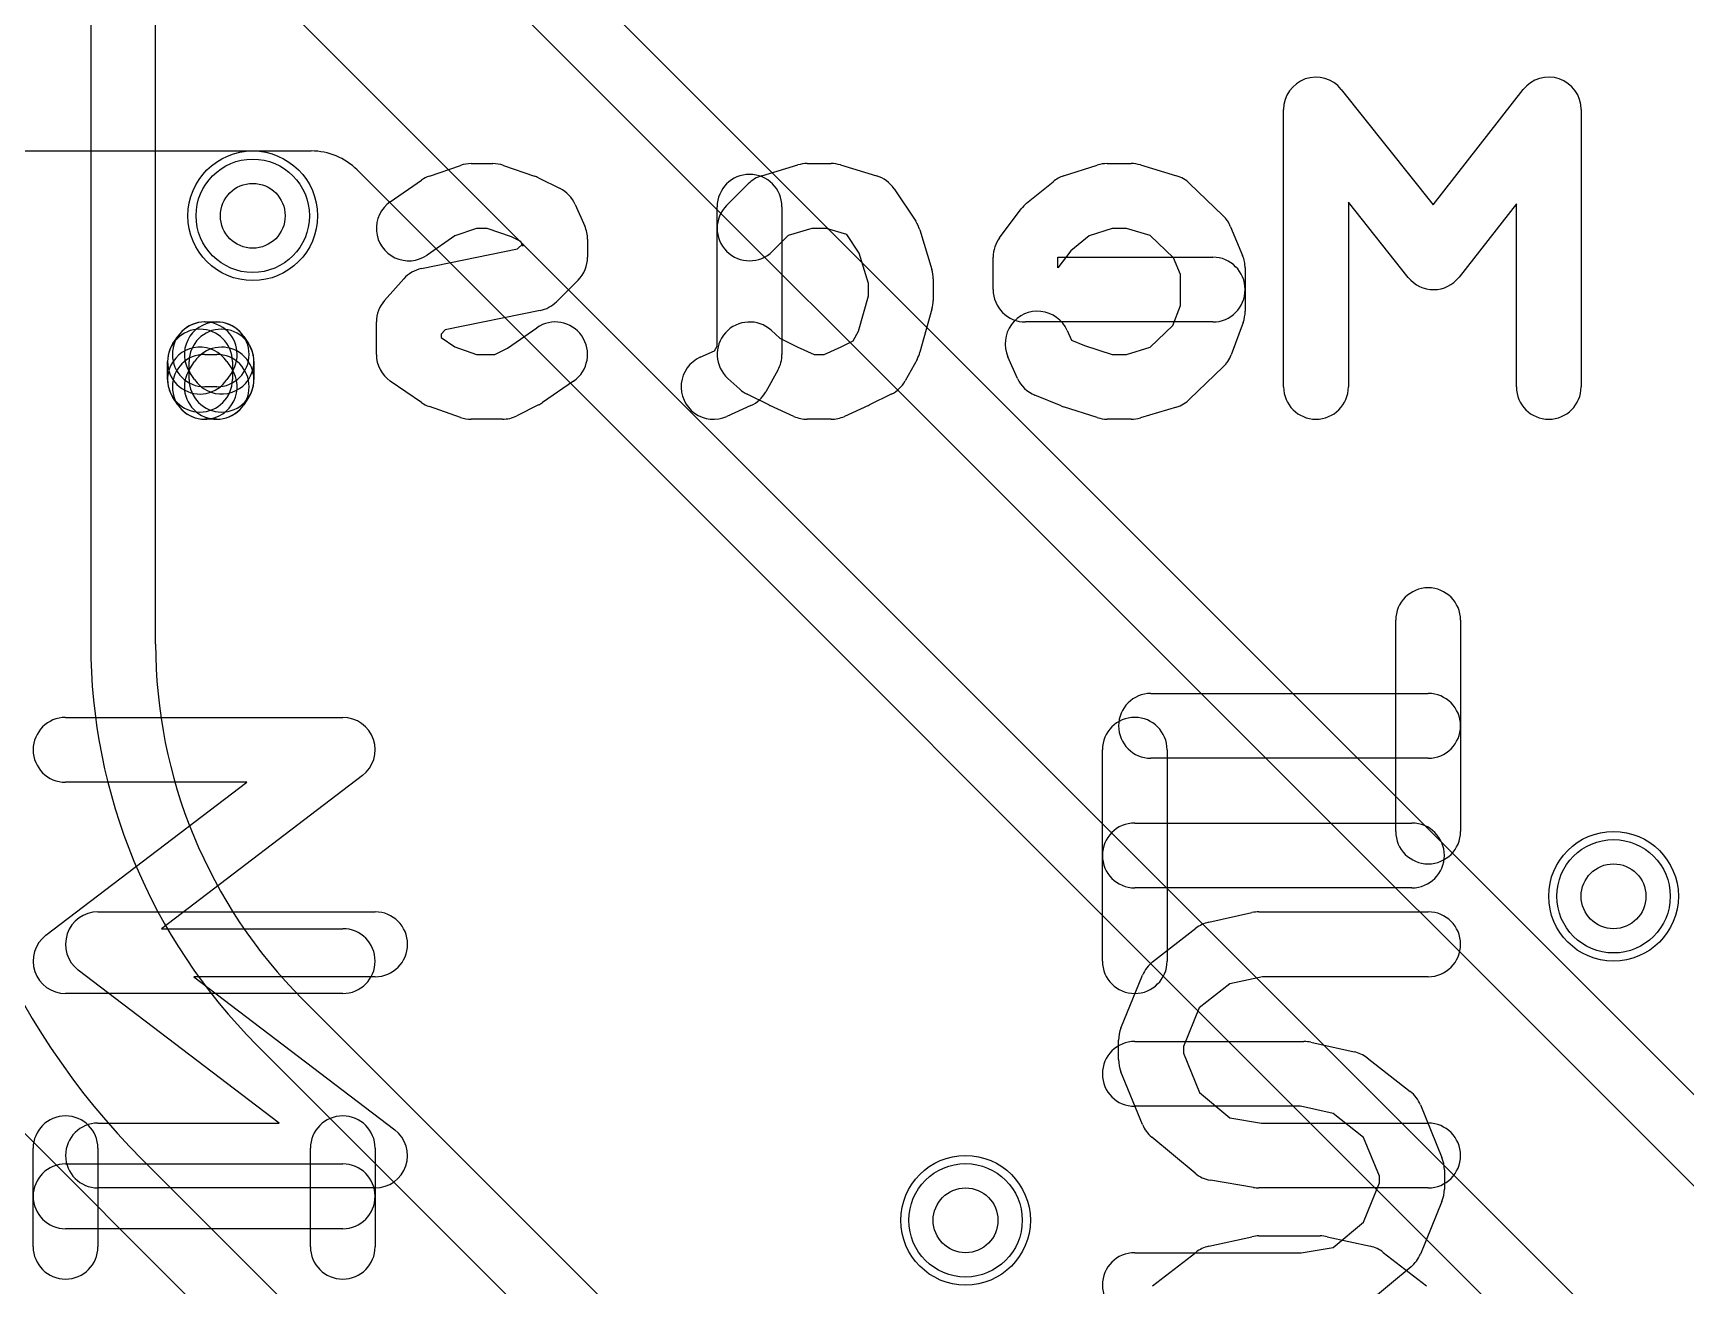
# Model space of a CAD drawing. Extents: x 0 to 20.5, y -0.5 to 20.
# Drawn here: x 5.12 to 10.22, y 8.8 to 12.66 of the extents above; entities that cross this region are included whole.
import ezdxf

# ---------------------------------------------------------------- set-up
doc = ezdxf.new("R2010")
doc.units = 0
for name, color, linetype in [('Hole', 1, 'CONTINUOUS'), ('L1', 3, 'CONTINUOUS'), ('L2', 3, 'CONTINUOUS'), ('L3', 3, 'CONTINUOUS'), ('L4', 3, 'CONTINUOUS'), ('PartsSilk-A', 221, 'CONTINUOUS'), ('PartsSilk-B', 221, 'CONTINUOUS'), ('Resist-A', 2, 'CONTINUOUS'), ('Resist-B', 2, 'CONTINUOUS'), ('Silk-A', 140, 'CONTINUOUS'), ('Silk-B', 140, 'CONTINUOUS')]:
    doc.layers.add(name, color=color, linetype=linetype)

msp = doc.modelspace()

# ---------------------------------------------------------------- linework, layer by layer
at = {"layer": 'Hole'}
for centre in [(5.8, 12.1), (10, 10), (8, 9)]:
    msp.add_circle(centre, 0.1, dxfattribs=at)
at = {"layer": 'L1'}
for p, q in [((5.50004, 10.77843), (5.50004, 15.52499)), ((5.3, 13.24422), (5.3, 10.77843)), ((11.57807, 4.05839), (5.95402, 9.68244)), ((5.81256, 9.54099), (8.67363, 6.67992)), ((4.92212, 9.44142), (10.94161, 3.42193)), ((8.32007, 6.32636), (5.45901, 9.18744))]:
    msp.add_line(p, q, dxfattribs=at)
for centre in [(5.8, 12.1), (10, 10), (8, 9)]:
    msp.add_circle(centre, 0.2, dxfattribs=at)
for radius, end in [(2.25, -135), (1.75, -135), (1.54996, -134.99974)]:
    msp.add_arc((7.05, 10.77843), radius, 180, end, dxfattribs=at)
at = {"layer": 'L2'}
for centre in [(5.8, 12.1), (10, 10), (8, 9)]:
    msp.add_circle(centre, 0.2, dxfattribs=at)
at = {"layer": 'L3'}
for centre in [(5.8, 12.1), (10, 10), (8, 9)]:
    msp.add_circle(centre, 0.2, dxfattribs=at)
at = {"layer": 'L4'}
for p, q in [((15.57806, 4.0584), (5.95402, 13.68244)), ((5.81257, 13.54099), (10.67363, 8.67993)), ((10.32007, 8.32637), (5.45902, 13.18743)), ((4.57504, 12.3), (5.9807, 12.3)), ((6.12212, 12.24142), (14.9416, 3.42194))]:
    msp.add_line(p, q, dxfattribs=at)
for centre in [(5.8, 12.1), (10, 10), (8, 9)]:
    msp.add_circle(centre, 0.2, dxfattribs=at)
msp.add_arc((5.9807, 12.1), 0.2, 45, 90, dxfattribs=at)
at = {"layer": 'PartsSilk-A'}
for p, q in [((5.22222, 10.55185), (6.07778, 10.55185)), ((8.42222, 9.8), (8.42222, 10.45185)), ((8.62222, 10.45185), (8.62222, 9.8)), ((6.13838, 10.37231), (5.51848, 9.9)), ((5.16162, 9.87954), (5.78152, 10.35185)), ((5.78152, 10.35185), (5.22222, 10.35185)), ((8.52222, 10.22593), (9.37778, 10.22593)), ((9.37778, 10.02593), (8.52222, 10.02593)), ((5.51848, 9.9), (6.07778, 9.9)), ((6.07778, 9.7), (5.22222, 9.7)), ((8.52222, 9.55185), (9.04444, 9.55185)), ((9.06613, 9.54947), (9.19947, 9.51984)), ((9.23917, 9.50116), (9.3725, 9.39746)), ((9.03346, 9.35185), (8.52222, 9.35185)), ((9.13414, 9.32948), (9.03346, 9.35185)), ((9.40366, 9.35639), (9.47033, 9.19343)), ((9.22866, 9.25596), (9.13414, 9.32948)), ((9.27778, 9.1359), (9.22866, 9.25596)), ((5.12222, 8.91852), (5.12222, 9.22222)), ((5.32222, 9.22222), (5.32222, 8.91852)), ((5.97778, 8.91852), (5.97778, 9.22222)), ((6.17778, 9.22222), (6.17778, 8.91852)), ((5.22222, 9.17407), (6.07778, 9.17407)), ((9.27778, 9.11596), (9.27778, 9.1359)), ((9.47778, 9.15556), (9.47778, 9.0963)), ((9.22798, 8.99422), (9.27778, 9.11596)), ((9.47033, 9.05844), (9.40366, 8.89547)), ((9.13459, 8.9164), (9.22798, 8.99422)), ((6.07778, 8.97407), (5.22222, 8.97407)), ((8.52222, 8.9), (9.03616, 8.9)), ((9.03616, 8.9), (9.13459, 8.9164)), ((9.37513, 8.85651), (9.2418, 8.7454))]:
    msp.add_line(p, q, dxfattribs=at)
for centre, start, end in [((5.22222, 10.45185), 90, -90), ((6.07778, 10.45185), -52.69692, 90), ((8.52222, 10.45185), 0, 180), ((8.52222, 10.12593), 90, -90), ((9.37778, 10.12593), -90, 90), ((6.07778, 9.8), -90, 90), ((5.22222, 9.8), 127.30308, -90), ((8.52222, 9.8), 180, 0), ((8.52222, 9.45185), 90, -90), ((9.04444, 9.45185), 77.47306, 90), ((9.17778, 9.42222), 52.12853, 77.47306), ((9.31111, 9.31852), 22.2536, 52.12853), ((5.22222, 9.22222), 0, 180), ((6.07778, 9.22222), 0, 180), ((9.37778, 9.15556), 0, 22.2536), ((5.22222, 9.07407), 90, -90), ((6.07778, 9.07407), -90, 90), ((9.37778, 9.0963), -22.2483, 0), ((5.22222, 8.91852), 180, 0), ((6.07778, 8.91852), 180, 0), ((8.52222, 8.8), 90, -90), ((9.31111, 8.93333), -50.19296, -22.2483)]:
    msp.add_arc(centre, 0.1, start, end, dxfattribs=at)
at = {"layer": 'PartsSilk-B'}
for p, q in [((9.15969, 12.49009), (9.44363, 12.13371)), ((9.44363, 12.13371), (9.72117, 12.48931)), ((8.98148, 11.57222), (8.98148, 12.42778)), ((9.9, 12.42778), (9.9, 11.57222)), ((6.34507, 12.22228), (6.44136, 12.25561)), ((6.47407, 12.26111), (6.54074, 12.26111)), ((6.57345, 12.25561), (6.66975, 12.22228)), ((7.37127, 12.22356), (7.48238, 12.25689)), ((7.51111, 12.26111), (7.58519, 12.26111)), ((7.61392, 12.25689), (7.72503, 12.22356)), ((8.30273, 12.22298), (8.40644, 12.25631)), ((8.43704, 12.26111), (8.51111, 12.26111)), ((8.53984, 12.25689), (8.65095, 12.22356)), ((6.22456, 12.14333), (6.32086, 12.21)), ((6.68177, 12.21722), (6.74843, 12.18388)), ((7.26262, 12.13182), (7.32929, 12.19849)), ((8.18852, 12.1385), (8.27, 12.20517)), ((8.69163, 12.19977), (8.79534, 12.09977)), ((7.77951, 12.18325), (7.84617, 12.08325)), ((9.36623, 11.90991), (9.18148, 12.14179)), ((9.18148, 12.14179), (9.18148, 11.57222)), ((6.79508, 12.13506), (6.82471, 12.0684)), ((7.23333, 11.69813), (7.23333, 12.12778)), ((7.43333, 12.12778), (7.43333, 11.67222)), ((8.10519, 12.03222), (8.17185, 12.12111)), ((9.7, 12.13713), (9.52327, 11.91069)), ((9.7, 11.57222), (9.7, 12.13713)), ((6.49089, 12.06111), (6.42344, 12.03776)), ((6.52392, 12.06111), (6.49089, 12.06111)), ((6.59815, 12.03542), (6.52392, 12.06111)), ((7.52579, 12.06111), (7.45288, 12.03924)), ((7.57051, 12.06111), (7.52579, 12.06111)), ((7.63307, 12.04235), (7.57051, 12.06111)), ((7.67155, 11.98462), (7.63307, 12.04235)), ((7.85866, 12.05678), (7.8957, 11.93456)), ((8.45271, 12.06111), (8.38198, 12.03838)), ((8.49643, 12.06111), (8.45271, 12.06111)), ((8.57026, 12.03896), (8.49643, 12.06111)), ((8.81824, 12.06623), (8.85527, 11.97734)), ((6.3207, 11.93686), (6.6172, 11.99751)), ((6.42344, 12.03776), (6.3384, 11.97889)), ((6.62689, 12.02105), (6.59815, 12.03542)), ((6.6172, 11.99751), (6.63333, 12.01364)), ((6.63333, 12.00656), (6.62689, 12.02105)), ((6.63333, 12.01364), (6.63333, 12.00656)), ((6.83333, 12.02778), (6.83333, 11.97222)), ((7.45288, 12.03924), (7.40404, 11.9904)), ((8.32457, 11.9914), (8.28519, 11.93889)), ((8.38198, 12.03838), (8.32457, 11.9914)), ((8.64159, 11.97019), (8.57026, 12.03896)), ((7.7, 11.89074), (7.67155, 11.98462)), ((8.08519, 11.87222), (8.08519, 11.97222)), ((8.28519, 11.93889), (8.28519, 11.97222)), ((8.28519, 11.97222), (8.76296, 11.97222)), ((8.66296, 11.91889), (8.64159, 11.97019)), ((8.86296, 11.93889), (8.86296, 11.80556)), ((6.20674, 11.83865), (6.266, 11.90532)), ((6.80404, 11.90151), (6.73738, 11.83485)), ((7.7, 11.85252), (7.7, 11.89074)), ((7.9, 11.90556), (7.9, 11.83889)), ((8.66296, 11.82348), (8.66296, 11.91889)), ((7.66978, 11.74375), (7.7, 11.85252)), ((6.68671, 11.80759), (6.39338, 11.74759)), ((7.89635, 11.81212), (7.85931, 11.67879)), ((8.64008, 11.7617), (8.66296, 11.82348)), ((5.65185, 11.77222), (5.68889, 11.77222)), ((6.18148, 11.67222), (6.18148, 11.77222)), ((6.39338, 11.74759), (6.38148, 11.7342)), ((6.38148, 11.7342), (6.38148, 11.72462)), ((6.58596, 11.69182), (6.67641, 11.75444)), ((7.40022, 11.74656), (7.4272, 11.72228)), ((7.65353, 11.7145), (7.66978, 11.74375)), ((8.76296, 11.77222), (8.18519, 11.77222)), ((8.3136, 11.74617), (8.32691, 11.71623)), ((8.57026, 11.69437), (8.64008, 11.7617)), ((8.85674, 11.77083), (8.81971, 11.67083)), ((5.55383, 11.70546), (5.56864, 11.72768)), ((5.7721, 11.72768), (5.78691, 11.70546)), ((6.38148, 11.72462), (6.42344, 11.69558)), ((6.42344, 11.69558), (6.49089, 11.67222)), ((6.54676, 11.67222), (6.58596, 11.69182)), ((7.18118, 11.66341), (7.225, 11.68313)), ((7.225, 11.68313), (7.23333, 11.69813)), ((7.4272, 11.72228), (7.47994, 11.69591)), ((7.47994, 11.69591), (7.53258, 11.67222)), ((7.56372, 11.67222), (7.61636, 11.69591)), ((7.61636, 11.69591), (7.65353, 11.7145)), ((8.32691, 11.71623), (8.36761, 11.69958)), ((8.36761, 11.69958), (8.45272, 11.67222)), ((8.49643, 11.67222), (8.57026, 11.69437)), ((5.53704, 11.59444), (5.53704, 11.65)), ((5.6037, 11.59444), (5.6037, 11.65)), ((5.60568, 11.62768), (5.62049, 11.6499)), ((5.65185, 11.67222), (5.68889, 11.67222)), ((5.72025, 11.6499), (5.73506, 11.62768)), ((5.73704, 11.65), (5.73704, 11.59444)), ((5.8037, 11.65), (5.8037, 11.59444)), ((6.49089, 11.67222), (6.54676, 11.67222)), ((7.53258, 11.67222), (7.56372, 11.67222)), ((7.85038, 11.657), (7.81335, 11.59033)), ((8.16047, 11.59828), (8.13084, 11.66495)), ((8.45272, 11.67222), (8.49643, 11.67222)), ((8.79534, 11.63357), (8.69163, 11.53357)), ((5.62049, 11.59454), (5.60568, 11.61676)), ((5.73506, 11.61676), (5.72025, 11.59454)), ((6.32086, 11.52334), (6.22456, 11.59)), ((6.79025, 11.59), (6.69396, 11.52334)), ((7.30348, 11.56455), (7.26644, 11.59788)), ((7.42075, 11.62366), (7.38372, 11.557)), ((5.56864, 11.51676), (5.55383, 11.53898)), ((5.68889, 11.57222), (5.65185, 11.57222)), ((5.78691, 11.53898), (5.7721, 11.51676)), ((7.39232, 11.51611), (7.32565, 11.54944)), ((7.77065, 11.54944), (7.70398, 11.51611)), ((8.29547, 11.513), (8.21399, 11.54633)), ((6.44135, 11.47772), (6.34506, 11.51106)), ((6.68177, 11.51612), (6.6151, 11.48278)), ((7.33734, 11.51437), (7.26326, 11.48103)), ((7.47006, 11.48103), (7.39599, 11.51437)), ((7.70031, 11.51437), (7.62624, 11.48103)), ((8.40644, 11.47702), (8.30273, 11.51036)), ((8.65096, 11.50978), (8.53985, 11.47644)), ((5.68889, 11.47222), (5.65185, 11.47222)), ((6.57037, 11.47222), (6.47407, 11.47222)), ((7.58519, 11.47222), (7.51111, 11.47222)), ((8.51111, 11.47222), (8.43704, 11.47222)), ((9.32778, 10.2), (9.32778, 10.85185)), ((9.52778, 10.85185), (9.52778, 10.2)), ((8.57222, 10.62593), (9.42778, 10.62593)), ((9.42778, 10.42593), (8.57222, 10.42593)), ((5.32222, 9.95185), (6.17778, 9.95185)), ((8.75053, 9.91984), (8.88387, 9.94947)), ((8.90556, 9.95185), (9.42778, 9.95185)), ((8.5775, 9.79746), (8.71083, 9.90116)), ((5.88152, 9.3), (5.26162, 9.77231)), ((6.17778, 9.75185), (5.61848, 9.75185)), ((5.61848, 9.75185), (6.23838, 9.27954)), ((8.47967, 9.59343), (8.54634, 9.75639)), ((8.91654, 9.75185), (8.81586, 9.72948)), ((9.42778, 9.75185), (8.91654, 9.75185)), ((8.81586, 9.72948), (8.72134, 9.65596)), ((8.72134, 9.65596), (8.67222, 9.5359)), ((8.47222, 9.4963), (8.47222, 9.55556)), ((8.67222, 9.5359), (8.67222, 9.51596)), ((8.67222, 9.51596), (8.72202, 9.39422)), ((8.54634, 9.29547), (8.47967, 9.45844)), ((8.72202, 9.39422), (8.81541, 9.3164)), ((5.32222, 9.3), (5.88152, 9.3)), ((8.81541, 9.3164), (8.91384, 9.3)), ((8.91384, 9.3), (9.42778, 9.3)), ((8.7082, 9.1454), (8.57487, 9.25651)), ((6.17778, 9.1), (5.32222, 9.1)), ((8.88912, 9.10136), (8.75578, 9.12358)), ((9.42778, 9.1), (8.90556, 9.1)), ((8.75053, 8.91984), (8.88387, 8.94947)), ((8.90556, 8.95185), (9.09444, 8.95185)), ((9.11613, 8.94947), (9.24947, 8.91984)), ((8.5775, 8.79746), (8.71083, 8.90116)), ((9.28917, 8.90116), (9.4225, 8.79746))]:
    msp.add_line(p, q, dxfattribs=at)
for centre, start, end in [((9.08148, 12.42778), 38.54437, 180), ((9.8, 12.42778), 0, 142.02652), ((6.47407, 12.16111), 90, 109.09288), ((6.54074, 12.16111), 70.90734, 90), ((7.51111, 12.16111), 90, 106.69782), ((7.58519, 12.16111), 73.30295, 90), ((8.43704, 12.16111), 90, 107.81621), ((8.51111, 12.16111), 73.30295, 90), ((6.37778, 12.12778), 109.09266, 124.69546), ((6.63704, 12.12778), 63.42982, 70.90896), ((7.33333, 12.12778), 0, 180), ((7.4, 12.12778), 106.69705, 135), ((7.6963, 12.12778), 33.68848, 73.30218), ((8.33333, 12.12778), 107.81889, 129.29132), ((8.62222, 12.12778), 46.04531, 73.30218), ((6.28148, 12.06111), 124.69443, -55.30454), ((6.7037, 12.09444), 23.96598, 63.42807), ((7.33333, 12.06111), 135, -45), ((8.25185, 12.06111), 129.29424, 143.1332), ((8.72593, 12.02778), 22.61325, 46.04337), ((6.73333, 12.02778), 0, 23.96488), ((7.76296, 12.02778), 16.8584, 33.68742), ((8.18519, 11.97222), 143.1301, 180), ((6.73333, 11.97222), -45, 0), ((8.76296, 11.87222), -90, 90), ((8.76296, 11.93889), 0, 22.61575), ((6.34074, 11.83889), 101.56051, 138.36884), ((7.8, 11.90556), 0, 16.85996), ((9.44444, 11.97222), -141.45563, -37.97168), ((6.28148, 11.77222), 138.36884, 180), ((7.8, 11.83889), -15.52749, 0), ((8.18519, 11.87222), 180, -90), ((6.66667, 11.90556), -78.43949, -45), ((8.22222, 11.70556), 23.96074, -156.03831), ((8.76296, 11.80556), -20.32135, 0), ((5.63704, 11.65), 0, 180), ((5.65185, 11.67222), 90, -90), ((5.65185, 11.67222), -33.68371, 146.31588), ((5.68889, 11.67222), 33.68371, -146.31588), ((5.7037, 11.65), 0, 180), ((5.68889, 11.67222), -90, 90), ((6.73333, 11.67222), -55.30557, 124.69423), ((7.33333, 11.67222), 48.0196, -131.98208), ((5.63704, 11.65), 146.31629, -33.68412), ((5.63704, 11.59444), 33.68371, -146.31588), ((5.7037, 11.65), -146.31629, 33.68412), ((5.7037, 11.59444), -33.68371, 146.31588), ((5.65185, 11.57222), 90, -90), ((5.68889, 11.57222), -90, 90), ((6.28148, 11.67222), 180, -124.69443), ((7.22222, 11.57222), 114.2301, -65.76968), ((7.33333, 11.67222), -29.05127, 0), ((7.76296, 11.70556), -29.05127, -15.52566), ((8.72593, 11.70556), -46.04531, -20.31959), ((5.63704, 11.59444), 180, 0), ((5.65185, 11.57222), -146.31629, 33.68412), ((5.68889, 11.57222), 146.31629, -33.68412), ((5.7037, 11.59444), 180, 0), ((7.72593, 11.63889), -63.43751, -29.04877), ((8.25185, 11.63889), -156.03926, -112.24738), ((7.37037, 11.63889), -131.9804, -116.56161), ((7.2963, 11.60556), -65.7699, -29.05241), ((8.62222, 11.60556), -73.29746, -46.04337), ((9.08148, 11.57222), 180, 0), ((9.8, 11.57222), 180, 0), ((6.37778, 11.60556), -124.69443, -109.09807), ((6.57037, 11.57222), -90, -63.42982), ((6.63704, 11.60556), -63.42982, -55.30557), ((7.43704, 11.60556), -116.56249, -114.23321), ((7.51111, 11.57222), -114.23532, -90), ((7.58519, 11.57222), -90, -65.76679), ((7.65926, 11.60556), -65.76468, -63.43839), ((8.33333, 11.60556), -112.24613, -107.82121), ((6.47407, 11.57222), -109.09807, -90), ((8.43704, 11.57222), -107.81889, -90), ((8.51111, 11.57222), -90, -73.29744), ((9.42778, 10.85185), 0, 180), ((8.57222, 10.52593), 90, -90), ((9.42778, 10.52593), -90, 90), ((9.42778, 10.2), 180, 0), ((5.32222, 9.85185), 90, -127.30373), ((6.17778, 9.85185), -90, 90), ((8.90556, 9.85185), 90, 102.52835), ((9.42778, 9.85185), -90, 90), ((8.77222, 9.82222), 102.52694, 127.87469), ((8.63889, 9.71852), 127.87147, 157.74961), ((8.57222, 9.55556), 157.7464, 180), ((8.57222, 9.4963), 180, -157.75084), ((5.32222, 9.2), 90, -90), ((8.63889, 9.33333), -157.7517, -129.80599), ((9.42778, 9.2), -90, 90), ((6.17778, 9.2), -90, 52.69692), ((8.77222, 9.22222), -129.80704, -99.46093), ((8.90556, 9.2), -99.46232, -90), ((8.90556, 8.85185), 90, 102.52835), ((9.09444, 8.85185), 77.47306, 90), ((8.77222, 8.82222), 102.52694, 127.87469), ((9.22778, 8.82222), 52.12853, 77.47165)]:
    msp.add_arc(centre, 0.1, start, end, dxfattribs=at)
at = {"layer": 'Resist-A'}
for centre in [(5.8, 12.1), (10, 10), (8, 9)]:
    msp.add_circle(centre, 0.175, dxfattribs=at)
at = {"layer": 'Resist-B'}
for centre in [(5.8, 12.1), (10, 10), (8, 9)]:
    msp.add_circle(centre, 0.175, dxfattribs=at)
at = {"layer": 'Silk-A'}
for p, q in [((5.22222, 10.55185), (6.07778, 10.55185)), ((8.42222, 9.8), (8.42222, 10.45185)), ((8.62222, 10.45185), (8.62222, 9.8)), ((6.13838, 10.37231), (5.51848, 9.9)), ((5.16162, 9.87954), (5.78152, 10.35185)), ((5.78152, 10.35185), (5.22222, 10.35185)), ((8.52222, 10.22593), (9.37778, 10.22593)), ((9.37778, 10.02593), (8.52222, 10.02593)), ((5.51848, 9.9), (6.07778, 9.9)), ((6.07778, 9.7), (5.22222, 9.7)), ((8.52222, 9.55185), (9.04444, 9.55185)), ((9.06613, 9.54947), (9.19947, 9.51984)), ((9.23917, 9.50116), (9.3725, 9.39746)), ((9.03346, 9.35185), (8.52222, 9.35185)), ((9.13414, 9.32948), (9.03346, 9.35185)), ((9.40366, 9.35639), (9.47033, 9.19343)), ((9.22866, 9.25596), (9.13414, 9.32948)), ((9.27778, 9.1359), (9.22866, 9.25596)), ((5.12222, 8.91852), (5.12222, 9.22222)), ((5.32222, 9.22222), (5.32222, 8.91852)), ((5.97778, 8.91852), (5.97778, 9.22222)), ((6.17778, 9.22222), (6.17778, 8.91852)), ((5.22222, 9.17407), (6.07778, 9.17407)), ((9.27778, 9.11596), (9.27778, 9.1359)), ((9.47778, 9.15556), (9.47778, 9.0963)), ((9.22798, 8.99422), (9.27778, 9.11596)), ((9.47033, 9.05844), (9.40366, 8.89547)), ((9.13459, 8.9164), (9.22798, 8.99422)), ((6.07778, 8.97407), (5.22222, 8.97407)), ((8.52222, 8.9), (9.03616, 8.9)), ((9.03616, 8.9), (9.13459, 8.9164)), ((9.37513, 8.85651), (9.2418, 8.7454))]:
    msp.add_line(p, q, dxfattribs=at)
for centre, start, end in [((5.22222, 10.45185), 90, -90), ((6.07778, 10.45185), -52.69692, 90), ((8.52222, 10.45185), 0, 180), ((8.52222, 10.12593), 90, -90), ((9.37778, 10.12593), -90, 90), ((6.07778, 9.8), -90, 90), ((5.22222, 9.8), 127.30308, -90), ((8.52222, 9.8), 180, 0), ((8.52222, 9.45185), 90, -90), ((9.04444, 9.45185), 77.47306, 90), ((9.17778, 9.42222), 52.12853, 77.47306), ((9.31111, 9.31852), 22.2536, 52.12853), ((5.22222, 9.22222), 0, 180), ((6.07778, 9.22222), 0, 180), ((9.37778, 9.15556), 0, 22.2536), ((5.22222, 9.07407), 90, -90), ((6.07778, 9.07407), -90, 90), ((9.37778, 9.0963), -22.2483, 0), ((5.22222, 8.91852), 180, 0), ((6.07778, 8.91852), 180, 0), ((8.52222, 8.8), 90, -90), ((9.31111, 8.93333), -50.19296, -22.2483)]:
    msp.add_arc(centre, 0.1, start, end, dxfattribs=at)
at = {"layer": 'Silk-B'}
for p, q in [((9.15969, 12.49009), (9.44363, 12.13371)), ((9.44363, 12.13371), (9.72117, 12.48931)), ((8.98148, 11.57222), (8.98148, 12.42778)), ((9.9, 12.42778), (9.9, 11.57222)), ((6.34507, 12.22228), (6.44136, 12.25561)), ((6.47407, 12.26111), (6.54074, 12.26111)), ((6.57345, 12.25561), (6.66975, 12.22228)), ((7.37127, 12.22356), (7.48238, 12.25689)), ((7.51111, 12.26111), (7.58519, 12.26111)), ((7.61392, 12.25689), (7.72503, 12.22356)), ((8.30273, 12.22298), (8.40644, 12.25631)), ((8.43704, 12.26111), (8.51111, 12.26111)), ((8.53984, 12.25689), (8.65095, 12.22356)), ((6.22456, 12.14333), (6.32086, 12.21)), ((6.68177, 12.21722), (6.74843, 12.18388)), ((7.26262, 12.13182), (7.32929, 12.19849)), ((8.18852, 12.1385), (8.27, 12.20517)), ((8.69163, 12.19977), (8.79534, 12.09977)), ((7.77951, 12.18325), (7.84617, 12.08325)), ((9.36623, 11.90991), (9.18148, 12.14179)), ((9.18148, 12.14179), (9.18148, 11.57222)), ((6.79508, 12.13506), (6.82471, 12.0684)), ((7.23333, 11.69813), (7.23333, 12.12778)), ((7.43333, 12.12778), (7.43333, 11.67222)), ((8.10519, 12.03222), (8.17185, 12.12111)), ((9.7, 12.13713), (9.52327, 11.91069)), ((9.7, 11.57222), (9.7, 12.13713)), ((6.49089, 12.06111), (6.42344, 12.03776)), ((6.52392, 12.06111), (6.49089, 12.06111)), ((6.59815, 12.03542), (6.52392, 12.06111)), ((7.52579, 12.06111), (7.45288, 12.03924)), ((7.57051, 12.06111), (7.52579, 12.06111)), ((7.63307, 12.04235), (7.57051, 12.06111)), ((7.67155, 11.98462), (7.63307, 12.04235)), ((7.85866, 12.05678), (7.8957, 11.93456)), ((8.45271, 12.06111), (8.38198, 12.03838)), ((8.49643, 12.06111), (8.45271, 12.06111)), ((8.57026, 12.03896), (8.49643, 12.06111)), ((8.81824, 12.06623), (8.85527, 11.97734)), ((6.3207, 11.93686), (6.6172, 11.99751)), ((6.42344, 12.03776), (6.3384, 11.97889)), ((6.62689, 12.02105), (6.59815, 12.03542)), ((6.6172, 11.99751), (6.63333, 12.01364)), ((6.63333, 12.00656), (6.62689, 12.02105)), ((6.63333, 12.01364), (6.63333, 12.00656)), ((6.83333, 12.02778), (6.83333, 11.97222)), ((7.45288, 12.03924), (7.40404, 11.9904)), ((8.32457, 11.9914), (8.28519, 11.93889)), ((8.38198, 12.03838), (8.32457, 11.9914)), ((8.64159, 11.97019), (8.57026, 12.03896)), ((7.7, 11.89074), (7.67155, 11.98462)), ((8.08519, 11.87222), (8.08519, 11.97222)), ((8.28519, 11.93889), (8.28519, 11.97222)), ((8.28519, 11.97222), (8.76296, 11.97222)), ((8.66296, 11.91889), (8.64159, 11.97019)), ((8.86296, 11.93889), (8.86296, 11.80556)), ((6.20674, 11.83865), (6.266, 11.90532)), ((6.80404, 11.90151), (6.73738, 11.83485)), ((7.7, 11.85252), (7.7, 11.89074)), ((7.9, 11.90556), (7.9, 11.83889)), ((8.66296, 11.82348), (8.66296, 11.91889)), ((7.66978, 11.74375), (7.7, 11.85252)), ((6.68671, 11.80759), (6.39338, 11.74759)), ((7.89635, 11.81212), (7.85931, 11.67879)), ((8.64008, 11.7617), (8.66296, 11.82348)), ((5.65185, 11.77222), (5.68889, 11.77222)), ((6.18148, 11.67222), (6.18148, 11.77222)), ((6.39338, 11.74759), (6.38148, 11.7342)), ((6.38148, 11.7342), (6.38148, 11.72462)), ((6.58596, 11.69182), (6.67641, 11.75444)), ((7.40022, 11.74656), (7.4272, 11.72228)), ((7.65353, 11.7145), (7.66978, 11.74375)), ((8.76296, 11.77222), (8.18519, 11.77222)), ((8.3136, 11.74617), (8.32691, 11.71623)), ((8.57026, 11.69437), (8.64008, 11.7617)), ((8.85674, 11.77083), (8.81971, 11.67083)), ((5.55383, 11.70546), (5.56864, 11.72768)), ((5.7721, 11.72768), (5.78691, 11.70546)), ((6.38148, 11.72462), (6.42344, 11.69558)), ((6.42344, 11.69558), (6.49089, 11.67222)), ((6.54676, 11.67222), (6.58596, 11.69182)), ((7.18118, 11.66341), (7.225, 11.68313)), ((7.225, 11.68313), (7.23333, 11.69813)), ((7.4272, 11.72228), (7.47994, 11.69591)), ((7.47994, 11.69591), (7.53258, 11.67222)), ((7.56372, 11.67222), (7.61636, 11.69591)), ((7.61636, 11.69591), (7.65353, 11.7145)), ((8.32691, 11.71623), (8.36761, 11.69958)), ((8.36761, 11.69958), (8.45272, 11.67222)), ((8.49643, 11.67222), (8.57026, 11.69437)), ((5.53704, 11.59444), (5.53704, 11.65)), ((5.6037, 11.59444), (5.6037, 11.65)), ((5.60568, 11.62768), (5.62049, 11.6499)), ((5.65185, 11.67222), (5.68889, 11.67222)), ((5.72025, 11.6499), (5.73506, 11.62768)), ((5.73704, 11.65), (5.73704, 11.59444)), ((5.8037, 11.65), (5.8037, 11.59444)), ((6.49089, 11.67222), (6.54676, 11.67222)), ((7.53258, 11.67222), (7.56372, 11.67222)), ((7.85038, 11.657), (7.81335, 11.59033)), ((8.16047, 11.59828), (8.13084, 11.66495)), ((8.45272, 11.67222), (8.49643, 11.67222)), ((8.79534, 11.63357), (8.69163, 11.53357)), ((5.62049, 11.59454), (5.60568, 11.61676)), ((5.73506, 11.61676), (5.72025, 11.59454)), ((6.32086, 11.52334), (6.22456, 11.59)), ((6.79025, 11.59), (6.69396, 11.52334)), ((7.30348, 11.56455), (7.26644, 11.59788)), ((7.42075, 11.62366), (7.38372, 11.557)), ((5.56864, 11.51676), (5.55383, 11.53898)), ((5.68889, 11.57222), (5.65185, 11.57222)), ((5.78691, 11.53898), (5.7721, 11.51676)), ((7.39232, 11.51611), (7.32565, 11.54944)), ((7.77065, 11.54944), (7.70398, 11.51611)), ((8.29547, 11.513), (8.21399, 11.54633)), ((6.44135, 11.47772), (6.34506, 11.51106)), ((6.68177, 11.51612), (6.6151, 11.48278)), ((7.33734, 11.51437), (7.26326, 11.48103)), ((7.47006, 11.48103), (7.39599, 11.51437)), ((7.70031, 11.51437), (7.62624, 11.48103)), ((8.40644, 11.47702), (8.30273, 11.51036)), ((8.65096, 11.50978), (8.53985, 11.47644)), ((5.68889, 11.47222), (5.65185, 11.47222)), ((6.57037, 11.47222), (6.47407, 11.47222)), ((7.58519, 11.47222), (7.51111, 11.47222)), ((8.51111, 11.47222), (8.43704, 11.47222)), ((9.32778, 10.2), (9.32778, 10.85185)), ((9.52778, 10.85185), (9.52778, 10.2)), ((8.57222, 10.62593), (9.42778, 10.62593)), ((9.42778, 10.42593), (8.57222, 10.42593)), ((5.32222, 9.95185), (6.17778, 9.95185)), ((8.75053, 9.91984), (8.88387, 9.94947)), ((8.90556, 9.95185), (9.42778, 9.95185)), ((8.5775, 9.79746), (8.71083, 9.90116)), ((5.88152, 9.3), (5.26162, 9.77231)), ((6.17778, 9.75185), (5.61848, 9.75185)), ((5.61848, 9.75185), (6.23838, 9.27954)), ((8.47967, 9.59343), (8.54634, 9.75639)), ((8.91654, 9.75185), (8.81586, 9.72948)), ((9.42778, 9.75185), (8.91654, 9.75185)), ((8.81586, 9.72948), (8.72134, 9.65596)), ((8.72134, 9.65596), (8.67222, 9.5359)), ((8.47222, 9.4963), (8.47222, 9.55556)), ((8.67222, 9.5359), (8.67222, 9.51596)), ((8.67222, 9.51596), (8.72202, 9.39422)), ((8.54634, 9.29547), (8.47967, 9.45844)), ((8.72202, 9.39422), (8.81541, 9.3164)), ((5.32222, 9.3), (5.88152, 9.3)), ((8.81541, 9.3164), (8.91384, 9.3)), ((8.91384, 9.3), (9.42778, 9.3)), ((8.7082, 9.1454), (8.57487, 9.25651)), ((6.17778, 9.1), (5.32222, 9.1)), ((8.88912, 9.10136), (8.75578, 9.12358)), ((9.42778, 9.1), (8.90556, 9.1)), ((8.75053, 8.91984), (8.88387, 8.94947)), ((8.90556, 8.95185), (9.09444, 8.95185)), ((9.11613, 8.94947), (9.24947, 8.91984)), ((8.5775, 8.79746), (8.71083, 8.90116)), ((9.28917, 8.90116), (9.4225, 8.79746))]:
    msp.add_line(p, q, dxfattribs=at)
for centre, start, end in [((9.08148, 12.42778), 38.54437, 180), ((9.8, 12.42778), 0, 142.02652), ((6.47407, 12.16111), 90, 109.09288), ((6.54074, 12.16111), 70.90734, 90), ((7.51111, 12.16111), 90, 106.69782), ((7.58519, 12.16111), 73.30295, 90), ((8.43704, 12.16111), 90, 107.81621), ((8.51111, 12.16111), 73.30295, 90), ((6.37778, 12.12778), 109.09266, 124.69546), ((6.63704, 12.12778), 63.42982, 70.90896), ((7.33333, 12.12778), 0, 180), ((7.4, 12.12778), 106.69705, 135), ((7.6963, 12.12778), 33.68848, 73.30218), ((8.33333, 12.12778), 107.81889, 129.29132), ((8.62222, 12.12778), 46.04531, 73.30218), ((6.28148, 12.06111), 124.69443, -55.30454), ((6.7037, 12.09444), 23.96598, 63.42807), ((7.33333, 12.06111), 135, -45), ((8.25185, 12.06111), 129.29424, 143.1332), ((8.72593, 12.02778), 22.61325, 46.04337), ((6.73333, 12.02778), 0, 23.96488), ((7.76296, 12.02778), 16.8584, 33.68742), ((8.18519, 11.97222), 143.1301, 180), ((6.73333, 11.97222), -45, 0), ((8.76296, 11.87222), -90, 90), ((8.76296, 11.93889), 0, 22.61575), ((6.34074, 11.83889), 101.56051, 138.36884), ((7.8, 11.90556), 0, 16.85996), ((9.44444, 11.97222), -141.45563, -37.97168), ((6.28148, 11.77222), 138.36884, 180), ((7.8, 11.83889), -15.52749, 0), ((8.18519, 11.87222), 180, -90), ((6.66667, 11.90556), -78.43949, -45), ((8.22222, 11.70556), 23.96074, -156.03831), ((8.76296, 11.80556), -20.32135, 0), ((5.63704, 11.65), 0, 180), ((5.65185, 11.67222), 90, -90), ((5.65185, 11.67222), -33.68371, 146.31588), ((5.68889, 11.67222), 33.68371, -146.31588), ((5.7037, 11.65), 0, 180), ((5.68889, 11.67222), -90, 90), ((6.73333, 11.67222), -55.30557, 124.69423), ((7.33333, 11.67222), 48.0196, -131.98208), ((5.63704, 11.65), 146.31629, -33.68412), ((5.63704, 11.59444), 33.68371, -146.31588), ((5.7037, 11.65), -146.31629, 33.68412), ((5.7037, 11.59444), -33.68371, 146.31588), ((5.65185, 11.57222), 90, -90), ((5.68889, 11.57222), -90, 90), ((6.28148, 11.67222), 180, -124.69443), ((7.22222, 11.57222), 114.2301, -65.76968), ((7.33333, 11.67222), -29.05127, 0), ((7.76296, 11.70556), -29.05127, -15.52566), ((8.72593, 11.70556), -46.04531, -20.31959), ((5.63704, 11.59444), 180, 0), ((5.65185, 11.57222), -146.31629, 33.68412), ((5.68889, 11.57222), 146.31629, -33.68412), ((5.7037, 11.59444), 180, 0), ((7.72593, 11.63889), -63.43751, -29.04877), ((8.25185, 11.63889), -156.03926, -112.24738), ((7.37037, 11.63889), -131.9804, -116.56161), ((7.2963, 11.60556), -65.7699, -29.05241), ((8.62222, 11.60556), -73.29746, -46.04337), ((9.08148, 11.57222), 180, 0), ((9.8, 11.57222), 180, 0), ((6.37778, 11.60556), -124.69443, -109.09807), ((6.57037, 11.57222), -90, -63.42982), ((6.63704, 11.60556), -63.42982, -55.30557), ((7.43704, 11.60556), -116.56249, -114.23321), ((7.51111, 11.57222), -114.23532, -90), ((7.58519, 11.57222), -90, -65.76679), ((7.65926, 11.60556), -65.76468, -63.43839), ((8.33333, 11.60556), -112.24613, -107.82121), ((6.47407, 11.57222), -109.09807, -90), ((8.43704, 11.57222), -107.81889, -90), ((8.51111, 11.57222), -90, -73.29744), ((9.42778, 10.85185), 0, 180), ((8.57222, 10.52593), 90, -90), ((9.42778, 10.52593), -90, 90), ((9.42778, 10.2), 180, 0), ((5.32222, 9.85185), 90, -127.30373), ((6.17778, 9.85185), -90, 90), ((8.90556, 9.85185), 90, 102.52835), ((9.42778, 9.85185), -90, 90), ((8.77222, 9.82222), 102.52694, 127.87469), ((8.63889, 9.71852), 127.87147, 157.74961), ((8.57222, 9.55556), 157.7464, 180), ((8.57222, 9.4963), 180, -157.75084), ((5.32222, 9.2), 90, -90), ((8.63889, 9.33333), -157.7517, -129.80599), ((9.42778, 9.2), -90, 90), ((6.17778, 9.2), -90, 52.69692), ((8.77222, 9.22222), -129.80704, -99.46093), ((8.90556, 9.2), -99.46232, -90), ((8.90556, 8.85185), 90, 102.52835), ((9.09444, 8.85185), 77.47306, 90), ((8.77222, 8.82222), 102.52694, 127.87469), ((9.22778, 8.82222), 52.12853, 77.47165)]:
    msp.add_arc(centre, 0.1, start, end, dxfattribs=at)

doc.saveas('drawing.dxf')
